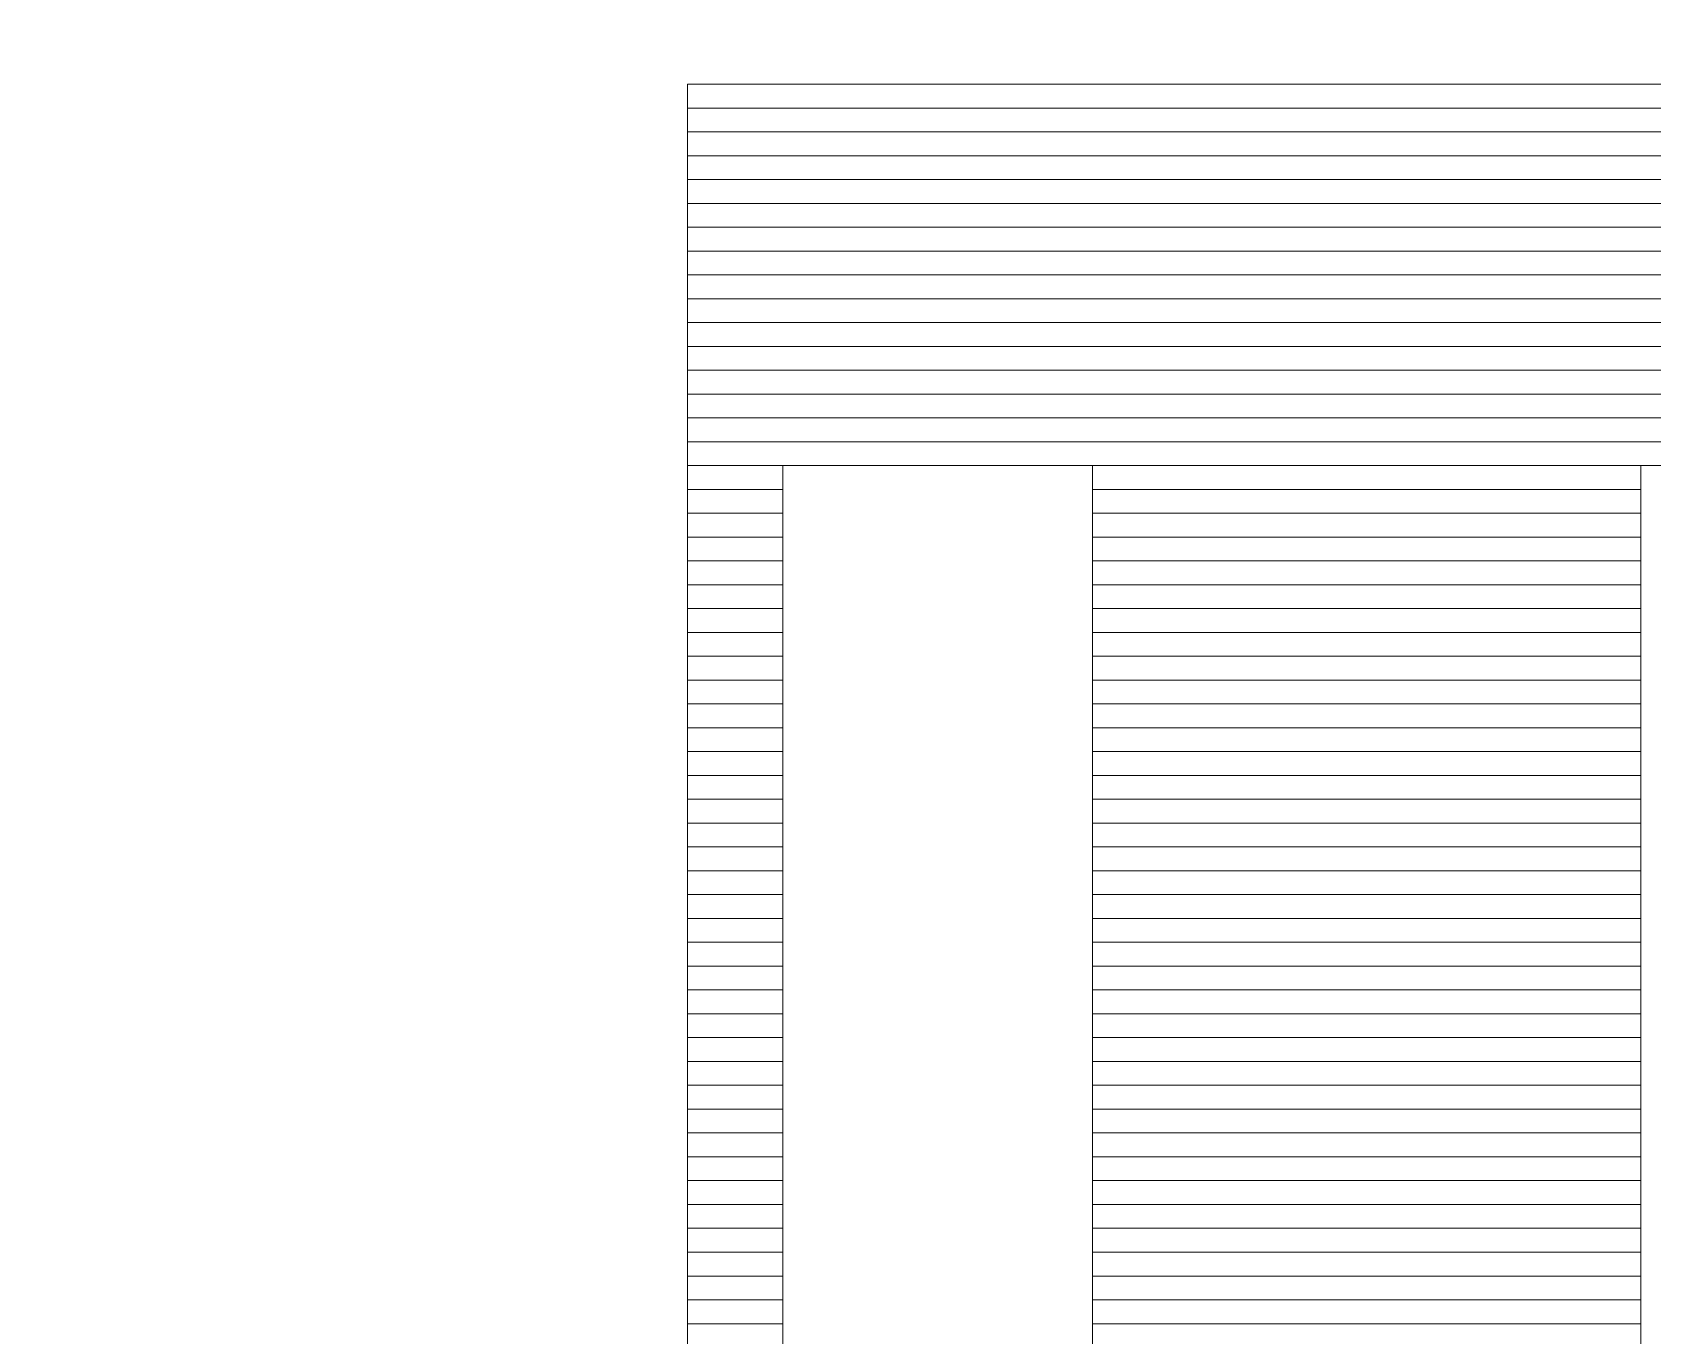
# Model space of a CAD drawing. Header units: millimetres. Extents: x -86 to 67, y -55 to 52.
# Drawn here: x 23.158 to 24.885, y 18.408 to 19.797 of the extents above; entities that cross this region are included whole.
import ezdxf

# ---------------------------------------------------------------- set-up
doc = ezdxf.new("R2010")
doc.units = ezdxf.units.MM
doc.header["$MEASUREMENT"] = 0
doc.layers.add('BG_OUTLINE', color=7, linetype='Continuous')
doc.layers.add('MA_PEN3', color=7, linetype='Continuous')

msp = doc.modelspace()

# ---------------------------------------------------------------- linework, layer by layer
at = {"layer": 'BG_OUTLINE', "color": 3, "lineweight": 9}
msp.add_open_spline([(-60.0926, 34.7331), (-60.0926, 34.7331), (63.7724, 34.7331), (63.7724, 34.7331), (63.7724, 34.7331), (64.585, 34.7336), (65.3646, 34.4113), (65.9396, 33.837), (65.9396, 33.837), (66.5146, 33.2627), (66.8379, 32.4797), (66.8384, 31.667), (66.8384, 31.667), (66.8384, 31.667), (66.8412, -52.28), (66.8412, -52.28), (66.8412, -52.28), (66.8412, -52.28), (66.8384, -52.1933), (66.8384, -52.1933), (66.8384, -52.1933), (66.8389, -53.006), (66.5166, -53.7856), (65.9424, -54.3606), (65.9424, -54.3606), (65.3681, -54.9356), (64.585, -55.2589), (63.7724, -55.2594), (63.7724, -55.2594), (63.7724, -55.2594), (-60.1869, -55.2594), (-60.1869, -55.2594), (-60.1869, -55.2594), (-60.1869, -55.2594), (-60.0853, -55.2518), (-60.0853, -55.2518), (-60.0853, -55.2518), (-60.8979, -55.2523), (-61.6775, -54.9299), (-62.2525, -54.3557), (-62.2525, -54.3557), (-62.8275, -53.7814), (-63.1508, -52.9984), (-63.1513, -52.1857), (-63.1513, -52.1857), (-63.1513, -52.1857), (-63.1587, 31.667), (-63.1587, 31.667), (-63.1587, 31.667), (-63.1592, 32.4797), (-62.8369, 33.2593), (-62.2626, 33.8343), (-62.2626, 33.8343), (-61.6883, 34.4093), (-60.9053, 34.7326), (-60.0926, 34.7331)], degree=3, knots=[0, 0, 0, 0, 0.071429, 0.071429, 0.071429, 0.071429, 0.142857, 0.142857, 0.142857, 0.142857, 0.214286, 0.214286, 0.214286, 0.214286, 0.285714, 0.285714, 0.285714, 0.285714, 0.357143, 0.357143, 0.357143, 0.357143, 0.428571, 0.428571, 0.428571, 0.428571, 0.5, 0.5, 0.5, 0.5, 0.571429, 0.571429, 0.571429, 0.571429, 0.642857, 0.642857, 0.642857, 0.642857, 0.714286, 0.714286, 0.714286, 0.714286, 0.785714, 0.785714, 0.785714, 0.785714, 0.857143, 0.857143, 0.857143, 0.857143, 0.928571, 0.928571, 0.928571, 0.928571, 1, 1, 1, 1], dxfattribs=at)
at = {"layer": 'MA_PEN3', "color": 5, "lineweight": 9}
for points in [[(23.8566, 19.7163), (23.8566, 19.7163), (23.8566, 19.7417), (23.8566, 19.7417), (23.8566, 19.7417), (23.8566, 19.7417), (34.2452, 19.7417), (34.2452, 19.7417), (34.2452, 19.7417), (34.2452, 19.7417), (34.2452, 19.7163), (34.2452, 19.7163), (34.2452, 19.7163), (34.2452, 19.7163), (23.8566, 19.7163), (23.8566, 19.7163)], [(23.8566, 19.6909), (23.8566, 19.6909), (23.8566, 19.7163), (23.8566, 19.7163), (23.8566, 19.7163), (23.8566, 19.7163), (34.2452, 19.7163), (34.2452, 19.7163), (34.2452, 19.7163), (34.2452, 19.7163), (34.2452, 19.6909), (34.2452, 19.6909), (34.2452, 19.6909), (34.2452, 19.6909), (23.8566, 19.6909), (23.8566, 19.6909)], [(23.8566, 19.6655), (23.8566, 19.6655), (23.8566, 19.6909), (23.8566, 19.6909), (23.8566, 19.6909), (23.8566, 19.6909), (34.2452, 19.6909), (34.2452, 19.6909), (34.2452, 19.6909), (34.2452, 19.6909), (34.2452, 19.6655), (34.2452, 19.6655), (34.2452, 19.6655), (34.2452, 19.6655), (23.8566, 19.6655), (23.8566, 19.6655)], [(23.8566, 19.6401), (23.8566, 19.6401), (23.8566, 19.6655), (23.8566, 19.6655), (23.8566, 19.6655), (23.8566, 19.6655), (34.2452, 19.6655), (34.2452, 19.6655), (34.2452, 19.6655), (34.2452, 19.6655), (34.2452, 19.6401), (34.2452, 19.6401), (34.2452, 19.6401), (34.2452, 19.6401), (23.8566, 19.6401), (23.8566, 19.6401)], [(23.8566, 19.6147), (23.8566, 19.6147), (23.8566, 19.6401), (23.8566, 19.6401), (23.8566, 19.6401), (23.8566, 19.6401), (34.2452, 19.6401), (34.2452, 19.6401), (34.2452, 19.6401), (34.2452, 19.6401), (34.2452, 19.6147), (34.2452, 19.6147), (34.2452, 19.6147), (34.2452, 19.6147), (23.8566, 19.6147), (23.8566, 19.6147)], [(23.8566, 19.5893), (23.8566, 19.5893), (23.8566, 19.6147), (23.8566, 19.6147), (23.8566, 19.6147), (23.8566, 19.6147), (34.2452, 19.6147), (34.2452, 19.6147), (34.2452, 19.6147), (34.2452, 19.6147), (34.2452, 19.5893), (34.2452, 19.5893), (34.2452, 19.5893), (34.2452, 19.5893), (23.8566, 19.5893), (23.8566, 19.5893)], [(23.8566, 19.5639), (23.8566, 19.5639), (23.8566, 19.5893), (23.8566, 19.5893), (23.8566, 19.5893), (23.8566, 19.5893), (34.2452, 19.5893), (34.2452, 19.5893), (34.2452, 19.5893), (34.2452, 19.5893), (34.2452, 19.5639), (34.2452, 19.5639), (34.2452, 19.5639), (34.2452, 19.5639), (23.8566, 19.5639), (23.8566, 19.5639)], [(23.8566, 19.5385), (23.8566, 19.5385), (23.8566, 19.5639), (23.8566, 19.5639), (23.8566, 19.5639), (23.8566, 19.5639), (34.2452, 19.5639), (34.2452, 19.5639), (34.2452, 19.5639), (34.2452, 19.5639), (34.2452, 19.5385), (34.2452, 19.5385), (34.2452, 19.5385), (34.2452, 19.5385), (23.8566, 19.5385), (23.8566, 19.5385)], [(23.8566, 19.5131), (23.8566, 19.5131), (23.8566, 19.5385), (23.8566, 19.5385), (23.8566, 19.5385), (23.8566, 19.5385), (34.2452, 19.5385), (34.2452, 19.5385), (34.2452, 19.5385), (34.2452, 19.5385), (34.2452, 19.5131), (34.2452, 19.5131), (34.2452, 19.5131), (34.2452, 19.5131), (23.8566, 19.5131), (23.8566, 19.5131)], [(23.8566, 19.4877), (23.8566, 19.4877), (23.8566, 19.5131), (23.8566, 19.5131), (23.8566, 19.5131), (23.8566, 19.5131), (34.2452, 19.5131), (34.2452, 19.5131), (34.2452, 19.5131), (34.2452, 19.5131), (34.2452, 19.4877), (34.2452, 19.4877), (34.2452, 19.4877), (34.2452, 19.4877), (23.8566, 19.4877), (23.8566, 19.4877)], [(23.8566, 19.4623), (23.8566, 19.4623), (23.8566, 19.4877), (23.8566, 19.4877), (23.8566, 19.4877), (23.8566, 19.4877), (34.2452, 19.4877), (34.2452, 19.4877), (34.2452, 19.4877), (34.2452, 19.4877), (34.2452, 19.4623), (34.2452, 19.4623), (34.2452, 19.4623), (34.2452, 19.4623), (23.8566, 19.4623), (23.8566, 19.4623)], [(23.8566, 19.4369), (23.8566, 19.4369), (23.8566, 19.4623), (23.8566, 19.4623), (23.8566, 19.4623), (23.8566, 19.4623), (34.2452, 19.4623), (34.2452, 19.4623), (34.2452, 19.4623), (34.2452, 19.4623), (34.2452, 19.4369), (34.2452, 19.4369), (34.2452, 19.4369), (34.2452, 19.4369), (23.8566, 19.4369), (23.8566, 19.4369)], [(23.8566, 19.4115), (23.8566, 19.4115), (23.8566, 19.4369), (23.8566, 19.4369), (23.8566, 19.4369), (23.8566, 19.4369), (34.2452, 19.4369), (34.2452, 19.4369), (34.2452, 19.4369), (34.2452, 19.4369), (34.2452, 19.4115), (34.2452, 19.4115), (34.2452, 19.4115), (34.2452, 19.4115), (23.8566, 19.4115), (23.8566, 19.4115)], [(23.8566, 19.3861), (23.8566, 19.3861), (23.8566, 19.4115), (23.8566, 19.4115), (23.8566, 19.4115), (23.8566, 19.4115), (34.2452, 19.4115), (34.2452, 19.4115), (34.2452, 19.4115), (34.2452, 19.4115), (34.2452, 19.3861), (34.2452, 19.3861), (34.2452, 19.3861), (34.2452, 19.3861), (23.8566, 19.3861), (23.8566, 19.3861)], [(23.8566, 19.3607), (23.8566, 19.3607), (23.8566, 19.3861), (23.8566, 19.3861), (23.8566, 19.3861), (23.8566, 19.3861), (34.2452, 19.3861), (34.2452, 19.3861), (34.2452, 19.3861), (34.2452, 19.3861), (34.2452, 19.3607), (34.2452, 19.3607), (34.2452, 19.3607), (34.2452, 19.3607), (23.8566, 19.3607), (23.8566, 19.3607)], [(23.8566, 19.3353), (23.8566, 19.3353), (23.8566, 19.3607), (23.8566, 19.3607), (23.8566, 19.3607), (23.8566, 19.3607), (25.8632, 19.3607), (25.8632, 19.3607), (25.8632, 19.3607), (25.8632, 19.3607), (25.8632, 19.3353), (25.8632, 19.3353), (25.8632, 19.3353), (25.8632, 19.3353), (23.8566, 19.3353), (23.8566, 19.3353)], [(23.8566, 19.3099), (23.8566, 19.3099), (23.8566, 19.3353), (23.8566, 19.3353), (23.8566, 19.3353), (23.8566, 19.3353), (23.9582, 19.3353), (23.9582, 19.3353), (23.9582, 19.3353), (23.9582, 19.3353), (23.9582, 19.3099), (23.9582, 19.3099), (23.9582, 19.3099), (23.9582, 19.3099), (23.8566, 19.3099), (23.8566, 19.3099)], [(24.2884, 19.3099), (24.2884, 19.3099), (24.2884, 19.3353), (24.2884, 19.3353), (24.2884, 19.3353), (24.2884, 19.3353), (24.8726, 19.3353), (24.8726, 19.3353), (24.8726, 19.3353), (24.8726, 19.3353), (24.8726, 19.3099), (24.8726, 19.3099), (24.8726, 19.3099), (24.8726, 19.3099), (24.2884, 19.3099), (24.2884, 19.3099)], [(23.8566, 19.2845), (23.8566, 19.2845), (23.8566, 19.3099), (23.8566, 19.3099), (23.8566, 19.3099), (23.8566, 19.3099), (23.9582, 19.3099), (23.9582, 19.3099), (23.9582, 19.3099), (23.9582, 19.3099), (23.9582, 19.2845), (23.9582, 19.2845), (23.9582, 19.2845), (23.9582, 19.2845), (23.8566, 19.2845), (23.8566, 19.2845)], [(24.2884, 19.2845), (24.2884, 19.2845), (24.2884, 19.3099), (24.2884, 19.3099), (24.2884, 19.3099), (24.2884, 19.3099), (24.8726, 19.3099), (24.8726, 19.3099), (24.8726, 19.3099), (24.8726, 19.3099), (24.8726, 19.2845), (24.8726, 19.2845), (24.8726, 19.2845), (24.8726, 19.2845), (24.2884, 19.2845), (24.2884, 19.2845)], [(23.8566, 19.2591), (23.8566, 19.2591), (23.8566, 19.2845), (23.8566, 19.2845), (23.8566, 19.2845), (23.8566, 19.2845), (23.9582, 19.2845), (23.9582, 19.2845), (23.9582, 19.2845), (23.9582, 19.2845), (23.9582, 19.2591), (23.9582, 19.2591), (23.9582, 19.2591), (23.9582, 19.2591), (23.8566, 19.2591), (23.8566, 19.2591)], [(24.2884, 19.2591), (24.2884, 19.2591), (24.2884, 19.2845), (24.2884, 19.2845), (24.2884, 19.2845), (24.2884, 19.2845), (24.8726, 19.2845), (24.8726, 19.2845), (24.8726, 19.2845), (24.8726, 19.2845), (24.8726, 19.2591), (24.8726, 19.2591), (24.8726, 19.2591), (24.8726, 19.2591), (24.2884, 19.2591), (24.2884, 19.2591)], [(23.8566, 19.2337), (23.8566, 19.2337), (23.8566, 19.2591), (23.8566, 19.2591), (23.8566, 19.2591), (23.8566, 19.2591), (23.9582, 19.2591), (23.9582, 19.2591), (23.9582, 19.2591), (23.9582, 19.2591), (23.9582, 19.2337), (23.9582, 19.2337), (23.9582, 19.2337), (23.9582, 19.2337), (23.8566, 19.2337), (23.8566, 19.2337)], [(24.2884, 19.2337), (24.2884, 19.2337), (24.2884, 19.2591), (24.2884, 19.2591), (24.2884, 19.2591), (24.2884, 19.2591), (24.8726, 19.2591), (24.8726, 19.2591), (24.8726, 19.2591), (24.8726, 19.2591), (24.8726, 19.2337), (24.8726, 19.2337), (24.8726, 19.2337), (24.8726, 19.2337), (24.2884, 19.2337), (24.2884, 19.2337)], [(23.8566, 19.2083), (23.8566, 19.2083), (23.8566, 19.2337), (23.8566, 19.2337), (23.8566, 19.2337), (23.8566, 19.2337), (23.9582, 19.2337), (23.9582, 19.2337), (23.9582, 19.2337), (23.9582, 19.2337), (23.9582, 19.2083), (23.9582, 19.2083), (23.9582, 19.2083), (23.9582, 19.2083), (23.8566, 19.2083), (23.8566, 19.2083)], [(24.2884, 19.2083), (24.2884, 19.2083), (24.2884, 19.2337), (24.2884, 19.2337), (24.2884, 19.2337), (24.2884, 19.2337), (24.8726, 19.2337), (24.8726, 19.2337), (24.8726, 19.2337), (24.8726, 19.2337), (24.8726, 19.2083), (24.8726, 19.2083), (24.8726, 19.2083), (24.8726, 19.2083), (24.2884, 19.2083), (24.2884, 19.2083)], [(23.8566, 19.1829), (23.8566, 19.1829), (23.8566, 19.2083), (23.8566, 19.2083), (23.8566, 19.2083), (23.8566, 19.2083), (23.9582, 19.2083), (23.9582, 19.2083), (23.9582, 19.2083), (23.9582, 19.2083), (23.9582, 19.1829), (23.9582, 19.1829), (23.9582, 19.1829), (23.9582, 19.1829), (23.8566, 19.1829), (23.8566, 19.1829)], [(24.2884, 19.1829), (24.2884, 19.1829), (24.2884, 19.2083), (24.2884, 19.2083), (24.2884, 19.2083), (24.2884, 19.2083), (24.8726, 19.2083), (24.8726, 19.2083), (24.8726, 19.2083), (24.8726, 19.2083), (24.8726, 19.1829), (24.8726, 19.1829), (24.8726, 19.1829), (24.8726, 19.1829), (24.2884, 19.1829), (24.2884, 19.1829)], [(23.8566, 19.1575), (23.8566, 19.1575), (23.8566, 19.1829), (23.8566, 19.1829), (23.8566, 19.1829), (23.8566, 19.1829), (23.9582, 19.1829), (23.9582, 19.1829), (23.9582, 19.1829), (23.9582, 19.1829), (23.9582, 19.1575), (23.9582, 19.1575), (23.9582, 19.1575), (23.9582, 19.1575), (23.8566, 19.1575), (23.8566, 19.1575)], [(24.2884, 19.1575), (24.2884, 19.1575), (24.2884, 19.1829), (24.2884, 19.1829), (24.2884, 19.1829), (24.2884, 19.1829), (24.8726, 19.1829), (24.8726, 19.1829), (24.8726, 19.1829), (24.8726, 19.1829), (24.8726, 19.1575), (24.8726, 19.1575), (24.8726, 19.1575), (24.8726, 19.1575), (24.2884, 19.1575), (24.2884, 19.1575)], [(23.8566, 19.1321), (23.8566, 19.1321), (23.8566, 19.1575), (23.8566, 19.1575), (23.8566, 19.1575), (23.8566, 19.1575), (23.9582, 19.1575), (23.9582, 19.1575), (23.9582, 19.1575), (23.9582, 19.1575), (23.9582, 19.1321), (23.9582, 19.1321), (23.9582, 19.1321), (23.9582, 19.1321), (23.8566, 19.1321), (23.8566, 19.1321)], [(24.2884, 19.1321), (24.2884, 19.1321), (24.2884, 19.1575), (24.2884, 19.1575), (24.2884, 19.1575), (24.2884, 19.1575), (24.8726, 19.1575), (24.8726, 19.1575), (24.8726, 19.1575), (24.8726, 19.1575), (24.8726, 19.1321), (24.8726, 19.1321), (24.8726, 19.1321), (24.8726, 19.1321), (24.2884, 19.1321), (24.2884, 19.1321)], [(23.8566, 19.1067), (23.8566, 19.1067), (23.8566, 19.1321), (23.8566, 19.1321), (23.8566, 19.1321), (23.8566, 19.1321), (23.9582, 19.1321), (23.9582, 19.1321), (23.9582, 19.1321), (23.9582, 19.1321), (23.9582, 19.1067), (23.9582, 19.1067), (23.9582, 19.1067), (23.9582, 19.1067), (23.8566, 19.1067), (23.8566, 19.1067)], [(24.2884, 19.1067), (24.2884, 19.1067), (24.2884, 19.1321), (24.2884, 19.1321), (24.2884, 19.1321), (24.2884, 19.1321), (24.8726, 19.1321), (24.8726, 19.1321), (24.8726, 19.1321), (24.8726, 19.1321), (24.8726, 19.1067), (24.8726, 19.1067), (24.8726, 19.1067), (24.8726, 19.1067), (24.2884, 19.1067), (24.2884, 19.1067)], [(23.8566, 19.0813), (23.8566, 19.0813), (23.8566, 19.1067), (23.8566, 19.1067), (23.8566, 19.1067), (23.8566, 19.1067), (23.9582, 19.1067), (23.9582, 19.1067), (23.9582, 19.1067), (23.9582, 19.1067), (23.9582, 19.0813), (23.9582, 19.0813), (23.9582, 19.0813), (23.9582, 19.0813), (23.8566, 19.0813), (23.8566, 19.0813)], [(24.2884, 19.0813), (24.2884, 19.0813), (24.2884, 19.1067), (24.2884, 19.1067), (24.2884, 19.1067), (24.2884, 19.1067), (24.8726, 19.1067), (24.8726, 19.1067), (24.8726, 19.1067), (24.8726, 19.1067), (24.8726, 19.0813), (24.8726, 19.0813), (24.8726, 19.0813), (24.8726, 19.0813), (24.2884, 19.0813), (24.2884, 19.0813)], [(23.8566, 19.0559), (23.8566, 19.0559), (23.8566, 19.0813), (23.8566, 19.0813), (23.8566, 19.0813), (23.8566, 19.0813), (23.9582, 19.0813), (23.9582, 19.0813), (23.9582, 19.0813), (23.9582, 19.0813), (23.9582, 19.0559), (23.9582, 19.0559), (23.9582, 19.0559), (23.9582, 19.0559), (23.8566, 19.0559), (23.8566, 19.0559)], [(24.2884, 19.0559), (24.2884, 19.0559), (24.2884, 19.0813), (24.2884, 19.0813), (24.2884, 19.0813), (24.2884, 19.0813), (24.8726, 19.0813), (24.8726, 19.0813), (24.8726, 19.0813), (24.8726, 19.0813), (24.8726, 19.0559), (24.8726, 19.0559), (24.8726, 19.0559), (24.8726, 19.0559), (24.2884, 19.0559), (24.2884, 19.0559)], [(23.8566, 19.0305), (23.8566, 19.0305), (23.8566, 19.0559), (23.8566, 19.0559), (23.8566, 19.0559), (23.8566, 19.0559), (23.9582, 19.0559), (23.9582, 19.0559), (23.9582, 19.0559), (23.9582, 19.0559), (23.9582, 19.0305), (23.9582, 19.0305), (23.9582, 19.0305), (23.9582, 19.0305), (23.8566, 19.0305), (23.8566, 19.0305)], [(24.2884, 19.0305), (24.2884, 19.0305), (24.2884, 19.0559), (24.2884, 19.0559), (24.2884, 19.0559), (24.2884, 19.0559), (24.8726, 19.0559), (24.8726, 19.0559), (24.8726, 19.0559), (24.8726, 19.0559), (24.8726, 19.0305), (24.8726, 19.0305), (24.8726, 19.0305), (24.8726, 19.0305), (24.2884, 19.0305), (24.2884, 19.0305)], [(23.8566, 19.0051), (23.8566, 19.0051), (23.8566, 19.0305), (23.8566, 19.0305), (23.8566, 19.0305), (23.8566, 19.0305), (23.9582, 19.0305), (23.9582, 19.0305), (23.9582, 19.0305), (23.9582, 19.0305), (23.9582, 19.0051), (23.9582, 19.0051), (23.9582, 19.0051), (23.9582, 19.0051), (23.8566, 19.0051), (23.8566, 19.0051)], [(24.2884, 19.0051), (24.2884, 19.0051), (24.2884, 19.0305), (24.2884, 19.0305), (24.2884, 19.0305), (24.2884, 19.0305), (24.8726, 19.0305), (24.8726, 19.0305), (24.8726, 19.0305), (24.8726, 19.0305), (24.8726, 19.0051), (24.8726, 19.0051), (24.8726, 19.0051), (24.8726, 19.0051), (24.2884, 19.0051), (24.2884, 19.0051)], [(23.8566, 18.9797), (23.8566, 18.9797), (23.8566, 19.0051), (23.8566, 19.0051), (23.8566, 19.0051), (23.8566, 19.0051), (23.9582, 19.0051), (23.9582, 19.0051), (23.9582, 19.0051), (23.9582, 19.0051), (23.9582, 18.9797), (23.9582, 18.9797), (23.9582, 18.9797), (23.9582, 18.9797), (23.8566, 18.9797), (23.8566, 18.9797)], [(24.2884, 18.9797), (24.2884, 18.9797), (24.2884, 19.0051), (24.2884, 19.0051), (24.2884, 19.0051), (24.2884, 19.0051), (24.8726, 19.0051), (24.8726, 19.0051), (24.8726, 19.0051), (24.8726, 19.0051), (24.8726, 18.9797), (24.8726, 18.9797), (24.8726, 18.9797), (24.8726, 18.9797), (24.2884, 18.9797), (24.2884, 18.9797)], [(23.8566, 18.9543), (23.8566, 18.9543), (23.8566, 18.9797), (23.8566, 18.9797), (23.8566, 18.9797), (23.8566, 18.9797), (23.9582, 18.9797), (23.9582, 18.9797), (23.9582, 18.9797), (23.9582, 18.9797), (23.9582, 18.9543), (23.9582, 18.9543), (23.9582, 18.9543), (23.9582, 18.9543), (23.8566, 18.9543), (23.8566, 18.9543)], [(24.2884, 18.9543), (24.2884, 18.9543), (24.2884, 18.9797), (24.2884, 18.9797), (24.2884, 18.9797), (24.2884, 18.9797), (24.8726, 18.9797), (24.8726, 18.9797), (24.8726, 18.9797), (24.8726, 18.9797), (24.8726, 18.9543), (24.8726, 18.9543), (24.8726, 18.9543), (24.8726, 18.9543), (24.2884, 18.9543), (24.2884, 18.9543)], [(23.8566, 18.9289), (23.8566, 18.9289), (23.8566, 18.9543), (23.8566, 18.9543), (23.8566, 18.9543), (23.8566, 18.9543), (23.9582, 18.9543), (23.9582, 18.9543), (23.9582, 18.9543), (23.9582, 18.9543), (23.9582, 18.9289), (23.9582, 18.9289), (23.9582, 18.9289), (23.9582, 18.9289), (23.8566, 18.9289), (23.8566, 18.9289)], [(24.2884, 18.9289), (24.2884, 18.9289), (24.2884, 18.9543), (24.2884, 18.9543), (24.2884, 18.9543), (24.2884, 18.9543), (24.8726, 18.9543), (24.8726, 18.9543), (24.8726, 18.9543), (24.8726, 18.9543), (24.8726, 18.9289), (24.8726, 18.9289), (24.8726, 18.9289), (24.8726, 18.9289), (24.2884, 18.9289), (24.2884, 18.9289)], [(23.8566, 18.9035), (23.8566, 18.9035), (23.8566, 18.9289), (23.8566, 18.9289), (23.8566, 18.9289), (23.8566, 18.9289), (23.9582, 18.9289), (23.9582, 18.9289), (23.9582, 18.9289), (23.9582, 18.9289), (23.9582, 18.9035), (23.9582, 18.9035), (23.9582, 18.9035), (23.9582, 18.9035), (23.8566, 18.9035), (23.8566, 18.9035)], [(24.2884, 18.9035), (24.2884, 18.9035), (24.2884, 18.9289), (24.2884, 18.9289), (24.2884, 18.9289), (24.2884, 18.9289), (24.8726, 18.9289), (24.8726, 18.9289), (24.8726, 18.9289), (24.8726, 18.9289), (24.8726, 18.9035), (24.8726, 18.9035), (24.8726, 18.9035), (24.8726, 18.9035), (24.2884, 18.9035), (24.2884, 18.9035)], [(23.8566, 18.8781), (23.8566, 18.8781), (23.8566, 18.9035), (23.8566, 18.9035), (23.8566, 18.9035), (23.8566, 18.9035), (23.9582, 18.9035), (23.9582, 18.9035), (23.9582, 18.9035), (23.9582, 18.9035), (23.9582, 18.8781), (23.9582, 18.8781), (23.9582, 18.8781), (23.9582, 18.8781), (23.8566, 18.8781), (23.8566, 18.8781)], [(24.2884, 18.8781), (24.2884, 18.8781), (24.2884, 18.9035), (24.2884, 18.9035), (24.2884, 18.9035), (24.2884, 18.9035), (24.8726, 18.9035), (24.8726, 18.9035), (24.8726, 18.9035), (24.8726, 18.9035), (24.8726, 18.8781), (24.8726, 18.8781), (24.8726, 18.8781), (24.8726, 18.8781), (24.2884, 18.8781), (24.2884, 18.8781)], [(23.8566, 18.8527), (23.8566, 18.8527), (23.8566, 18.8781), (23.8566, 18.8781), (23.8566, 18.8781), (23.8566, 18.8781), (23.9582, 18.8781), (23.9582, 18.8781), (23.9582, 18.8781), (23.9582, 18.8781), (23.9582, 18.8527), (23.9582, 18.8527), (23.9582, 18.8527), (23.9582, 18.8527), (23.8566, 18.8527), (23.8566, 18.8527)], [(24.2884, 18.8527), (24.2884, 18.8527), (24.2884, 18.8781), (24.2884, 18.8781), (24.2884, 18.8781), (24.2884, 18.8781), (24.8726, 18.8781), (24.8726, 18.8781), (24.8726, 18.8781), (24.8726, 18.8781), (24.8726, 18.8527), (24.8726, 18.8527), (24.8726, 18.8527), (24.8726, 18.8527), (24.2884, 18.8527), (24.2884, 18.8527)], [(23.8566, 18.8273), (23.8566, 18.8273), (23.8566, 18.8527), (23.8566, 18.8527), (23.8566, 18.8527), (23.8566, 18.8527), (23.9582, 18.8527), (23.9582, 18.8527), (23.9582, 18.8527), (23.9582, 18.8527), (23.9582, 18.8273), (23.9582, 18.8273), (23.9582, 18.8273), (23.9582, 18.8273), (23.8566, 18.8273), (23.8566, 18.8273)], [(24.2884, 18.8273), (24.2884, 18.8273), (24.2884, 18.8527), (24.2884, 18.8527), (24.2884, 18.8527), (24.2884, 18.8527), (24.8726, 18.8527), (24.8726, 18.8527), (24.8726, 18.8527), (24.8726, 18.8527), (24.8726, 18.8273), (24.8726, 18.8273), (24.8726, 18.8273), (24.8726, 18.8273), (24.2884, 18.8273), (24.2884, 18.8273)], [(23.8566, 18.8019), (23.8566, 18.8019), (23.8566, 18.8273), (23.8566, 18.8273), (23.8566, 18.8273), (23.8566, 18.8273), (23.9582, 18.8273), (23.9582, 18.8273), (23.9582, 18.8273), (23.9582, 18.8273), (23.9582, 18.8019), (23.9582, 18.8019), (23.9582, 18.8019), (23.9582, 18.8019), (23.8566, 18.8019), (23.8566, 18.8019)], [(24.2884, 18.8019), (24.2884, 18.8019), (24.2884, 18.8273), (24.2884, 18.8273), (24.2884, 18.8273), (24.2884, 18.8273), (24.8726, 18.8273), (24.8726, 18.8273), (24.8726, 18.8273), (24.8726, 18.8273), (24.8726, 18.8019), (24.8726, 18.8019), (24.8726, 18.8019), (24.8726, 18.8019), (24.2884, 18.8019), (24.2884, 18.8019)], [(23.8566, 18.7765), (23.8566, 18.7765), (23.8566, 18.8019), (23.8566, 18.8019), (23.8566, 18.8019), (23.8566, 18.8019), (23.9582, 18.8019), (23.9582, 18.8019), (23.9582, 18.8019), (23.9582, 18.8019), (23.9582, 18.7765), (23.9582, 18.7765), (23.9582, 18.7765), (23.9582, 18.7765), (23.8566, 18.7765), (23.8566, 18.7765)], [(24.2884, 18.7765), (24.2884, 18.7765), (24.2884, 18.8019), (24.2884, 18.8019), (24.2884, 18.8019), (24.2884, 18.8019), (24.8726, 18.8019), (24.8726, 18.8019), (24.8726, 18.8019), (24.8726, 18.8019), (24.8726, 18.7765), (24.8726, 18.7765), (24.8726, 18.7765), (24.8726, 18.7765), (24.2884, 18.7765), (24.2884, 18.7765)], [(23.8566, 18.7511), (23.8566, 18.7511), (23.8566, 18.7765), (23.8566, 18.7765), (23.8566, 18.7765), (23.8566, 18.7765), (23.9582, 18.7765), (23.9582, 18.7765), (23.9582, 18.7765), (23.9582, 18.7765), (23.9582, 18.7511), (23.9582, 18.7511), (23.9582, 18.7511), (23.9582, 18.7511), (23.8566, 18.7511), (23.8566, 18.7511)], [(24.2884, 18.7511), (24.2884, 18.7511), (24.2884, 18.7765), (24.2884, 18.7765), (24.2884, 18.7765), (24.2884, 18.7765), (24.8726, 18.7765), (24.8726, 18.7765), (24.8726, 18.7765), (24.8726, 18.7765), (24.8726, 18.7511), (24.8726, 18.7511), (24.8726, 18.7511), (24.8726, 18.7511), (24.2884, 18.7511), (24.2884, 18.7511)], [(23.8566, 18.7257), (23.8566, 18.7257), (23.8566, 18.7511), (23.8566, 18.7511), (23.8566, 18.7511), (23.8566, 18.7511), (23.9582, 18.7511), (23.9582, 18.7511), (23.9582, 18.7511), (23.9582, 18.7511), (23.9582, 18.7257), (23.9582, 18.7257), (23.9582, 18.7257), (23.9582, 18.7257), (23.8566, 18.7257), (23.8566, 18.7257)], [(24.2884, 18.7257), (24.2884, 18.7257), (24.2884, 18.7511), (24.2884, 18.7511), (24.2884, 18.7511), (24.2884, 18.7511), (24.8726, 18.7511), (24.8726, 18.7511), (24.8726, 18.7511), (24.8726, 18.7511), (24.8726, 18.7257), (24.8726, 18.7257), (24.8726, 18.7257), (24.8726, 18.7257), (24.2884, 18.7257), (24.2884, 18.7257)], [(23.8566, 18.7003), (23.8566, 18.7003), (23.8566, 18.7257), (23.8566, 18.7257), (23.8566, 18.7257), (23.8566, 18.7257), (23.9582, 18.7257), (23.9582, 18.7257), (23.9582, 18.7257), (23.9582, 18.7257), (23.9582, 18.7003), (23.9582, 18.7003), (23.9582, 18.7003), (23.9582, 18.7003), (23.8566, 18.7003), (23.8566, 18.7003)], [(24.2884, 18.7003), (24.2884, 18.7003), (24.2884, 18.7257), (24.2884, 18.7257), (24.2884, 18.7257), (24.2884, 18.7257), (24.8726, 18.7257), (24.8726, 18.7257), (24.8726, 18.7257), (24.8726, 18.7257), (24.8726, 18.7003), (24.8726, 18.7003), (24.8726, 18.7003), (24.8726, 18.7003), (24.2884, 18.7003), (24.2884, 18.7003)], [(23.8566, 18.6749), (23.8566, 18.6749), (23.8566, 18.7003), (23.8566, 18.7003), (23.8566, 18.7003), (23.8566, 18.7003), (23.9582, 18.7003), (23.9582, 18.7003), (23.9582, 18.7003), (23.9582, 18.7003), (23.9582, 18.6749), (23.9582, 18.6749), (23.9582, 18.6749), (23.9582, 18.6749), (23.8566, 18.6749), (23.8566, 18.6749)], [(24.2884, 18.6749), (24.2884, 18.6749), (24.2884, 18.7003), (24.2884, 18.7003), (24.2884, 18.7003), (24.2884, 18.7003), (24.8726, 18.7003), (24.8726, 18.7003), (24.8726, 18.7003), (24.8726, 18.7003), (24.8726, 18.6749), (24.8726, 18.6749), (24.8726, 18.6749), (24.8726, 18.6749), (24.2884, 18.6749), (24.2884, 18.6749)], [(23.8566, 18.6495), (23.8566, 18.6495), (23.8566, 18.6749), (23.8566, 18.6749), (23.8566, 18.6749), (23.8566, 18.6749), (23.9582, 18.6749), (23.9582, 18.6749), (23.9582, 18.6749), (23.9582, 18.6749), (23.9582, 18.6495), (23.9582, 18.6495), (23.9582, 18.6495), (23.9582, 18.6495), (23.8566, 18.6495), (23.8566, 18.6495)], [(24.2884, 18.6495), (24.2884, 18.6495), (24.2884, 18.6749), (24.2884, 18.6749), (24.2884, 18.6749), (24.2884, 18.6749), (24.8726, 18.6749), (24.8726, 18.6749), (24.8726, 18.6749), (24.8726, 18.6749), (24.8726, 18.6495), (24.8726, 18.6495), (24.8726, 18.6495), (24.8726, 18.6495), (24.2884, 18.6495), (24.2884, 18.6495)], [(23.8566, 18.6241), (23.8566, 18.6241), (23.8566, 18.6495), (23.8566, 18.6495), (23.8566, 18.6495), (23.8566, 18.6495), (23.9582, 18.6495), (23.9582, 18.6495), (23.9582, 18.6495), (23.9582, 18.6495), (23.9582, 18.6241), (23.9582, 18.6241), (23.9582, 18.6241), (23.9582, 18.6241), (23.8566, 18.6241), (23.8566, 18.6241)], [(24.2884, 18.6241), (24.2884, 18.6241), (24.2884, 18.6495), (24.2884, 18.6495), (24.2884, 18.6495), (24.2884, 18.6495), (24.8726, 18.6495), (24.8726, 18.6495), (24.8726, 18.6495), (24.8726, 18.6495), (24.8726, 18.6241), (24.8726, 18.6241), (24.8726, 18.6241), (24.8726, 18.6241), (24.2884, 18.6241), (24.2884, 18.6241)], [(23.8566, 18.5987), (23.8566, 18.5987), (23.8566, 18.6241), (23.8566, 18.6241), (23.8566, 18.6241), (23.8566, 18.6241), (23.9582, 18.6241), (23.9582, 18.6241), (23.9582, 18.6241), (23.9582, 18.6241), (23.9582, 18.5987), (23.9582, 18.5987), (23.9582, 18.5987), (23.9582, 18.5987), (23.8566, 18.5987), (23.8566, 18.5987)], [(24.2884, 18.5987), (24.2884, 18.5987), (24.2884, 18.6241), (24.2884, 18.6241), (24.2884, 18.6241), (24.2884, 18.6241), (24.8726, 18.6241), (24.8726, 18.6241), (24.8726, 18.6241), (24.8726, 18.6241), (24.8726, 18.5987), (24.8726, 18.5987), (24.8726, 18.5987), (24.8726, 18.5987), (24.2884, 18.5987), (24.2884, 18.5987)], [(23.8566, 18.5733), (23.8566, 18.5733), (23.8566, 18.5987), (23.8566, 18.5987), (23.8566, 18.5987), (23.8566, 18.5987), (23.9582, 18.5987), (23.9582, 18.5987), (23.9582, 18.5987), (23.9582, 18.5987), (23.9582, 18.5733), (23.9582, 18.5733), (23.9582, 18.5733), (23.9582, 18.5733), (23.8566, 18.5733), (23.8566, 18.5733)], [(24.2884, 18.5733), (24.2884, 18.5733), (24.2884, 18.5987), (24.2884, 18.5987), (24.2884, 18.5987), (24.2884, 18.5987), (24.8726, 18.5987), (24.8726, 18.5987), (24.8726, 18.5987), (24.8726, 18.5987), (24.8726, 18.5733), (24.8726, 18.5733), (24.8726, 18.5733), (24.8726, 18.5733), (24.2884, 18.5733), (24.2884, 18.5733)], [(23.8566, 18.5479), (23.8566, 18.5479), (23.8566, 18.5733), (23.8566, 18.5733), (23.8566, 18.5733), (23.8566, 18.5733), (23.9582, 18.5733), (23.9582, 18.5733), (23.9582, 18.5733), (23.9582, 18.5733), (23.9582, 18.5479), (23.9582, 18.5479), (23.9582, 18.5479), (23.9582, 18.5479), (23.8566, 18.5479), (23.8566, 18.5479)], [(24.2884, 18.5479), (24.2884, 18.5479), (24.2884, 18.5733), (24.2884, 18.5733), (24.2884, 18.5733), (24.2884, 18.5733), (24.8726, 18.5733), (24.8726, 18.5733), (24.8726, 18.5733), (24.8726, 18.5733), (24.8726, 18.5479), (24.8726, 18.5479), (24.8726, 18.5479), (24.8726, 18.5479), (24.2884, 18.5479), (24.2884, 18.5479)], [(23.8566, 18.5225), (23.8566, 18.5225), (23.8566, 18.5479), (23.8566, 18.5479), (23.8566, 18.5479), (23.8566, 18.5479), (23.9582, 18.5479), (23.9582, 18.5479), (23.9582, 18.5479), (23.9582, 18.5479), (23.9582, 18.5225), (23.9582, 18.5225), (23.9582, 18.5225), (23.9582, 18.5225), (23.8566, 18.5225), (23.8566, 18.5225)], [(24.2884, 18.5225), (24.2884, 18.5225), (24.2884, 18.5479), (24.2884, 18.5479), (24.2884, 18.5479), (24.2884, 18.5479), (24.8726, 18.5479), (24.8726, 18.5479), (24.8726, 18.5479), (24.8726, 18.5479), (24.8726, 18.5225), (24.8726, 18.5225), (24.8726, 18.5225), (24.8726, 18.5225), (24.2884, 18.5225), (24.2884, 18.5225)], [(23.8566, 18.4971), (23.8566, 18.4971), (23.8566, 18.5225), (23.8566, 18.5225), (23.8566, 18.5225), (23.8566, 18.5225), (23.9582, 18.5225), (23.9582, 18.5225), (23.9582, 18.5225), (23.9582, 18.5225), (23.9582, 18.4971), (23.9582, 18.4971), (23.9582, 18.4971), (23.9582, 18.4971), (23.8566, 18.4971), (23.8566, 18.4971)], [(24.2884, 18.4971), (24.2884, 18.4971), (24.2884, 18.5225), (24.2884, 18.5225), (24.2884, 18.5225), (24.2884, 18.5225), (24.8726, 18.5225), (24.8726, 18.5225), (24.8726, 18.5225), (24.8726, 18.5225), (24.8726, 18.4971), (24.8726, 18.4971), (24.8726, 18.4971), (24.8726, 18.4971), (24.2884, 18.4971), (24.2884, 18.4971)], [(23.8566, 18.4717), (23.8566, 18.4717), (23.8566, 18.4971), (23.8566, 18.4971), (23.8566, 18.4971), (23.8566, 18.4971), (23.9582, 18.4971), (23.9582, 18.4971), (23.9582, 18.4971), (23.9582, 18.4971), (23.9582, 18.4717), (23.9582, 18.4717), (23.9582, 18.4717), (23.9582, 18.4717), (23.8566, 18.4717), (23.8566, 18.4717)], [(24.2884, 18.4717), (24.2884, 18.4717), (24.2884, 18.4971), (24.2884, 18.4971), (24.2884, 18.4971), (24.2884, 18.4971), (24.8726, 18.4971), (24.8726, 18.4971), (24.8726, 18.4971), (24.8726, 18.4971), (24.8726, 18.4717), (24.8726, 18.4717), (24.8726, 18.4717), (24.8726, 18.4717), (24.2884, 18.4717), (24.2884, 18.4717)], [(23.8566, 18.4463), (23.8566, 18.4463), (23.8566, 18.4717), (23.8566, 18.4717), (23.8566, 18.4717), (23.8566, 18.4717), (23.9582, 18.4717), (23.9582, 18.4717), (23.9582, 18.4717), (23.9582, 18.4717), (23.9582, 18.4463), (23.9582, 18.4463), (23.9582, 18.4463), (23.9582, 18.4463), (23.8566, 18.4463), (23.8566, 18.4463)], [(24.2884, 18.4463), (24.2884, 18.4463), (24.2884, 18.4717), (24.2884, 18.4717), (24.2884, 18.4717), (24.2884, 18.4717), (24.8726, 18.4717), (24.8726, 18.4717), (24.8726, 18.4717), (24.8726, 18.4717), (24.8726, 18.4463), (24.8726, 18.4463), (24.8726, 18.4463), (24.8726, 18.4463), (24.2884, 18.4463), (24.2884, 18.4463)], [(23.8566, 18.4209), (23.8566, 18.4209), (23.8566, 18.4463), (23.8566, 18.4463), (23.8566, 18.4463), (23.8566, 18.4463), (23.9582, 18.4463), (23.9582, 18.4463), (23.9582, 18.4463), (23.9582, 18.4463), (23.9582, 18.4209), (23.9582, 18.4209), (23.9582, 18.4209), (23.9582, 18.4209), (23.8566, 18.4209), (23.8566, 18.4209)], [(24.2884, 18.4209), (24.2884, 18.4209), (24.2884, 18.4463), (24.2884, 18.4463), (24.2884, 18.4463), (24.2884, 18.4463), (24.8726, 18.4463), (24.8726, 18.4463), (24.8726, 18.4463), (24.8726, 18.4463), (24.8726, 18.4209), (24.8726, 18.4209), (24.8726, 18.4209), (24.8726, 18.4209), (24.2884, 18.4209), (24.2884, 18.4209)], [(23.8566, 18.3955), (23.8566, 18.3955), (23.8566, 18.4209), (23.8566, 18.4209), (23.8566, 18.4209), (23.8566, 18.4209), (23.9582, 18.4209), (23.9582, 18.4209), (23.9582, 18.4209), (23.9582, 18.4209), (23.9582, 18.3955), (23.9582, 18.3955), (23.9582, 18.3955), (23.9582, 18.3955), (23.8566, 18.3955), (23.8566, 18.3955)], [(24.2884, 18.3955), (24.2884, 18.3955), (24.2884, 18.4209), (24.2884, 18.4209), (24.2884, 18.4209), (24.2884, 18.4209), (24.8726, 18.4209), (24.8726, 18.4209), (24.8726, 18.4209), (24.8726, 18.4209), (24.8726, 18.3955), (24.8726, 18.3955), (24.8726, 18.3955), (24.8726, 18.3955), (24.2884, 18.3955), (24.2884, 18.3955)]]:
    msp.add_open_spline(points, degree=3, knots=[0, 0, 0, 0, 0.25, 0.25, 0.25, 0.25, 0.5, 0.5, 0.5, 0.5, 0.75, 0.75, 0.75, 0.75, 1, 1, 1, 1], dxfattribs=at)

doc.saveas('drawing.dxf')
